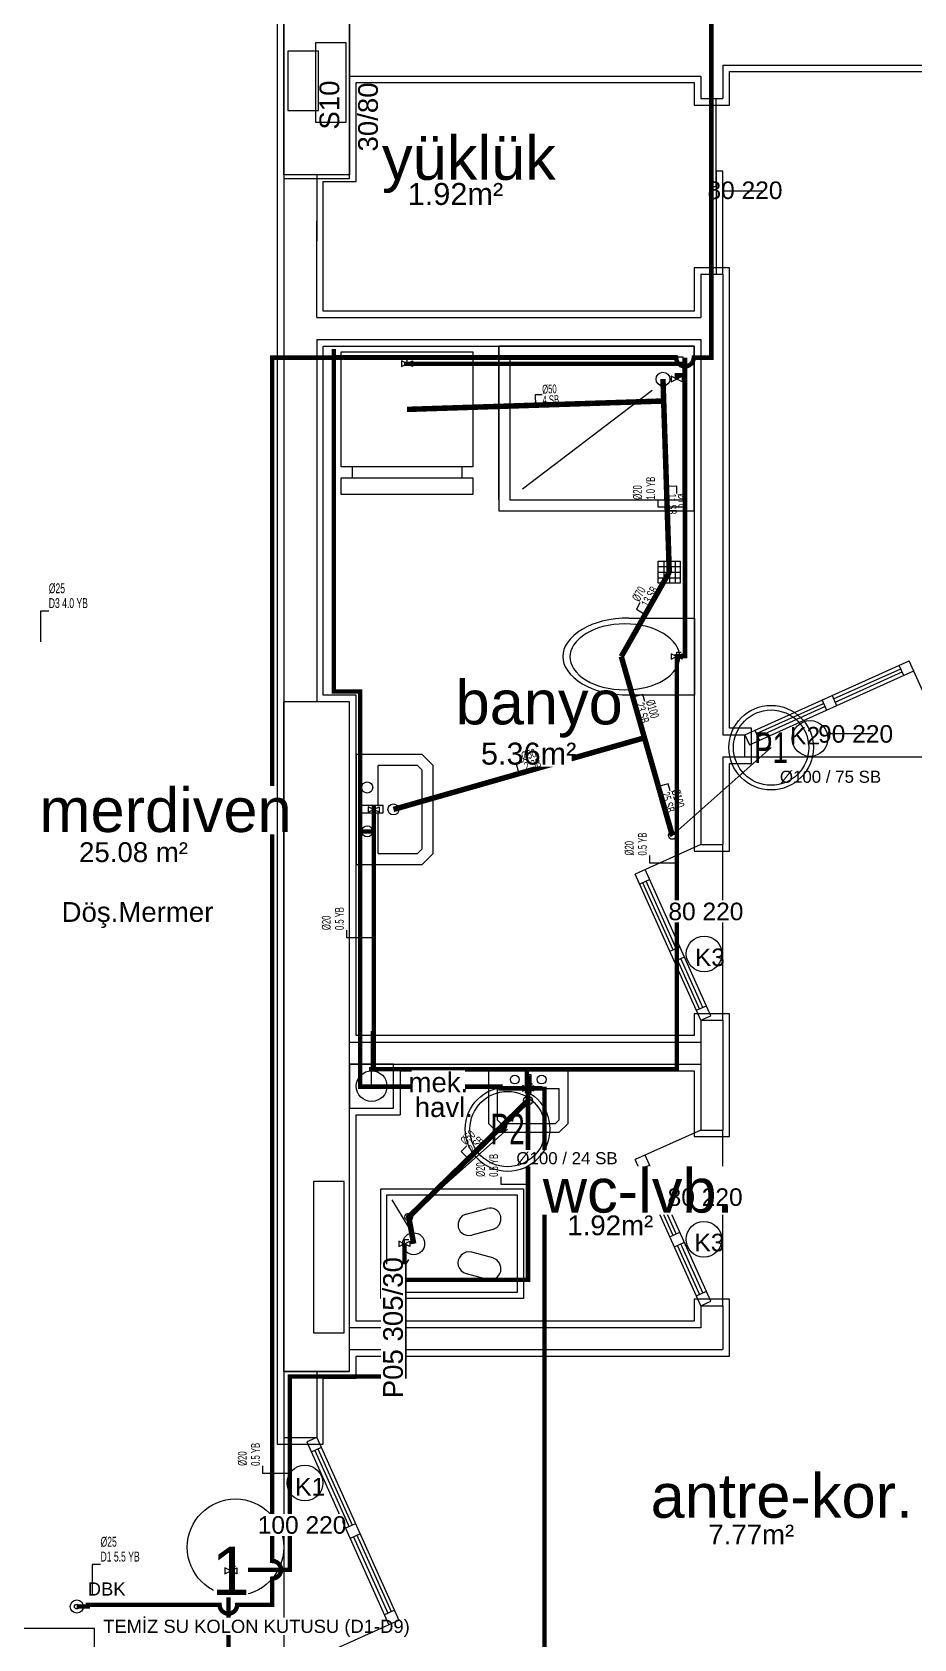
# Model space of a CAD drawing. Header units: centimetres. Extents: x -13133 to 30552, y -2 to 4552.
# Drawn here: x 8716 to 9117, y 1013 to 1744 of the extents above; entities that cross this region are included whole.
import ezdxf
from ezdxf.enums import TextEntityAlignment as Align

# ---------------------------------------------------------------- set-up
doc = ezdxf.new("R2010")
doc.units = ezdxf.units.CM
for name, pattern in [('BASMA HATTI', [31, 25, -6]), ('DASHED', [18, 12, -6]), ('PISSU HATTI', [26, 20, -6])]:
    doc.linetypes.add(name, pattern=pattern)
for name, color, linetype in [('MTY-PISSU-CAP', 211, 'CONTINUOUS'), ('MTY-PISSU-KOLON', 211, 'DASHED'), ('MTY-TEMIZSU-CAP', 101, 'CONTINUOUS'), ('MTY-VANA', 1, 'CONTINUOUS'), ('MTY-YUK-BIRIMI', 7, 'CONTINUOUS'), ('ROTAS-MIMARI', 8, 'CONTINUOUS'), ('ROTAS-MIMARI-KOLON', 8, 'CONTINUOUS'), ('ROTAS-MIMARI-YAZI', 8, 'CONTINUOUS'), ('ROTAS-PISSU-BORU-TAVANDAN', 6, 'PISSU HATTI'), ('ROTAS-PISSU-CAP', 211, 'CONTINUOUS'), ('ROTAS-PISSU-KOLONNO', 211, 'CONTINUOUS'), ('ROTAS-SICAKSU-BORU', 1, 'BASMA HATTI'), ('ROTAS-SOGUKSU-BORU', 5, 'CONTINUOUS'), ('ROTAS-TEFRIS', 15, 'CONTINUOUS'), ('ROTAS-TEMIZSU-CAP', 101, 'CONTINUOUS'), ('ROTAS-VANA', 1, 'CONTINUOUS')]:
    doc.layers.add(name, color=color, linetype=linetype)
doc.styles.add('ANOTATIVO', font='arial.ttf')
doc.styles.add('MTY_CAP', font='wturkce.SHX', dxfattribs={"width": 0.65, "height": 20})
doc.styles.add('MTYCAPLT', font='arial.ttf', dxfattribs={"width": 0.65, "height": 1})
doc.styles.add('ROTAS', font='arial.ttf')

# ---------------------------------------------------------------- blocks, each defined once
blk = doc.blocks.new('MTY-PIS SU CAP SB')
at = {"layer": 'MTY-PISSU-CAP'}
for p, q in [((0.83, 1.17), (0, 1.17)), ((0, 1.17), (0, 0))]:
    blk.add_line(p, q, dxfattribs=at)
at = {"layer": 'MTY-PISSU-CAP', "style": 'MTY_CAP', "width": 0.65}
blk.add_attdef('PSCP_001', (0.83, 1.29), '', height=1, dxfattribs=at)
at = {"layer": 'MTY-YUK-BIRIMI', "color": 211, "style": 'MTY_CAP', "width": 0.65}
blk.add_attdef('PS_001', (0.83, 0.07), '', height=1, dxfattribs=at)
blk = doc.blocks.new('MTY-PIS SU KOLON')
at = {"layer": 'MTY-PISSU-KOLON', "linetype": 'Continuous', "lineweight": -3}
blk.add_hatch(color=256, dxfattribs=at).paths.add_polyline_path([(-2.7, -0.1, 0.848135), (0, -0.1, -0.848135), (2.7, -0.1, 0.414214), (0, 2.6, 0.414214)])
blk.add_circle((0, 0), 3.5, dxfattribs=at)
blk = doc.blocks.new('MTY-KOLON NO PIS SU')
at = {"color": 6, "linetype": 'Continuous', "ltscale": 100}
blk.add_circle((0, 0), 27.5, dxfattribs=at)
at = {"color": 7, "linetype": 'Continuous', "ltscale": 100}
blk.add_circle((0, 0), 24.5, dxfattribs=at)
at = {"style": 'ANOTATIVO', "width": 0.65}
blk.add_attdef('K', text='', height=20, dxfattribs=at).set_placement((0, 0), align=Align.MIDDLE_CENTER)
blk = doc.blocks.new('MTY-KURESEL VANA')
at = {"layer": 'MTY-VANA'}
for p, q in [((0, 0), (0, 8)), ((0, 8), (8, 8))]:
    blk.add_line(p, q, dxfattribs=at)
blk.add_lwpolyline([(-10, 5), (-10, -5), (10, 5), (10, -5), (-10, 5)], dxfattribs=at)
at = {"layer": 'MTY-VANA', "style": 'MTYCAPLT', "width": 0.65}
blk.add_attdef('CAP', text='', height=10, dxfattribs=at).set_placement((-1.1, 0), align=Align.CENTER)
blk = doc.blocks.new('MTY-TEMIZ SU CAP MB')
at = {"layer": 'MTY-TEMIZSU-CAP'}
for p, q in [((0.83, 3.1), (0, 3.1)), ((0, 3.1), (0, 0))]:
    blk.add_line(p, q, dxfattribs=at)
at = {"layer": 'MTY-TEMIZSU-CAP', "style": 'MTY_CAP', "width": 0.65}
for tag, p in [('SOCP_001', (0.83, 4.92)), ('SCCP_001', (0.83, 1.92))]:
    blk.add_attdef(tag, p, '', height=1, dxfattribs=at)
at = {"layer": 'MTY-YUK-BIRIMI', "color": 101, "style": 'MTY_CAP', "width": 0.65}
for tag, p in [('SO_001', (0.83, 3.42)), ('SC_001', (0.83, 0.42))]:
    blk.add_attdef(tag, p, '', height=1, dxfattribs=at)

msp = doc.modelspace()

# ---------------------------------------------------------------- linework, layer by layer
at = {"layer": 'ROTAS-MIMARI'}
for p, q in [((8827.24, 1762.24), (8827.24, 1679.24)), ((9030.24, 1729.24), (9150.24, 1729.24)), ((9030.24, 1729.24), (9030.24, 1713.95)), ((8860.24, 1724.24), (9020.24, 1724.24)), ((8863.24, 1676.24), (8863.24, 1721.24)), ((8863.24, 1721.24), (9017.24, 1721.24)), ((9017.24, 1721.24), (9017.24, 1710.95)), ((9020.24, 1724.24), (9020.24, 1713.95)), ((9033.24, 1710.95), (9033.24, 1726.24)), ((9033.24, 1726.24), (9147.24, 1726.24)), ((9020.24, 1713.95), (9030.24, 1713.95)), ((9024.24, 1713.95), (9024.24, 1673.95)), ((9027.24, 1673.95), (9027.24, 1713.95)), ((9017.24, 1710.95), (9033.24, 1710.95)), ((8827.24, 1679.24), (8827.24, 1439.24)), ((8830.24, 1679.24), (8830.24, 1439.24)), ((8845.24, 1679.24), (8845.24, 1649.24)), ((8848.24, 1617.24), (8848.24, 1676.24)), ((8848.24, 1676.24), (8863.24, 1676.24)), ((9027.24, 1680.92), (9027.24, 1633.95)), ((9030.24, 1680.92), (9027.24, 1680.92)), ((9030.24, 1633.95), (9030.24, 1680.92)), ((9024.24, 1673.95), (9027.24, 1673.95)), ((9030.24, 1671.94), (9048.35, 1671.94)), ((8845.24, 1614.24), (8845.24, 1658.24)), ((9033.24, 1636.95), (9017.24, 1636.95)), ((9017.24, 1636.95), (9017.24, 1617.24)), ((9020.24, 1633.95), (9020.24, 1614.24)), ((9020.24, 1633.95), (9030.24, 1633.95)), ((9027.24, 1633.95), (9030.24, 1633.95)), ((9030.24, 1633.95), (9030.24, 1424.24)), ((9033.24, 1427.24), (9033.24, 1636.95)), ((9017.24, 1617.24), (8848.24, 1617.24)), ((8845.24, 1614.24), (9020.24, 1614.24)), ((8845.24, 1604.24), (9020.24, 1604.24)), ((8845.24, 1604.24), (8845.24, 1439.24)), ((9020.24, 1604.24), (9020.24, 1374.24)), ((8848.24, 1442.24), (8848.24, 1601.24)), ((8848.24, 1601.24), (9017.24, 1601.24)), ((8928.24, 1531.24), (8928.24, 1601.24)), ((9017.24, 1601.24), (9017.24, 1371.24)), ((9000.85, 1493.29), (9000.85, 1503.29)), ((9000.85, 1503.29), (9010.85, 1503.29)), ((9000.85, 1500.82), (9010.85, 1500.82)), ((9003.31, 1503.29), (9003.31, 1493.29)), ((9005.93, 1503.29), (9005.93, 1493.29)), ((9008.55, 1503.29), (9008.55, 1493.29)), ((9010.85, 1503.29), (9010.85, 1493.29)), ((9000.85, 1498.29), (9010.85, 1498.29)), ((9000.85, 1495.76), (9010.85, 1495.76)), ((9010.85, 1493.29), (9000.85, 1493.29)), ((8987.37, 1477.38), (9017.29, 1477.38)), ((9017.29, 1477.38), (9017.29, 1442.34)), ((9040.31, 1424.24), (9115.2, 1457.88)), ((9130.31, 1424.24), (9115.2, 1457.88)), ((9042.36, 1419.68), (9117.25, 1453.32)), ((9080.7, 1440.6), (9111.3, 1454.35)), ((9081.35, 1439.16), (9111.95, 1452.91)), ((9112.68, 1451.27), (9110.64, 1455.83)), ((8863.24, 1442.24), (8848.24, 1442.24)), ((8863.24, 1287.24), (8863.24, 1442.24)), ((8987.37, 1442.38), (9017.25, 1442.38)), ((9080.04, 1442.08), (9082.09, 1437.52)), ((8827.24, 1439.24), (8827.24, 1414.24)), ((9045.54, 1424.8), (9076.14, 1438.55)), ((9046.19, 1423.36), (9076.79, 1437.11)), ((9075.48, 1440.03), (9077.52, 1435.47)), ((9043.31, 1427.24), (9033.24, 1427.24)), ((9043.31, 1411.24), (9043.31, 1427.24)), ((9030.24, 1424.24), (9040.31, 1424.24)), ((9040.31, 1414.24), (9040.31, 1424.24)), ((9040.31, 1424.24), (9042.36, 1419.68)), ((9044.88, 1426.29), (9046.92, 1421.72)), ((9079.32, 1424.78), (9098.64, 1424.78)), ((8827.24, 1414.24), (8827.24, 1209.24)), ((9030.24, 1414.24), (9030.24, 1374.24)), ((9030.24, 1414.24), (9040.31, 1414.24)), ((9040.31, 1414.24), (9130.31, 1414.24)), ((9033.24, 1371.24), (9033.24, 1411.24)), ((9033.24, 1411.24), (9043.31, 1411.24)), ((9020.24, 1374.24), (8990.33, 1360.8)), ((9017.24, 1371.24), (9033.24, 1371.24)), ((9020.24, 1374.24), (9030.24, 1374.24)), ((9030.24, 1294.24), (9030.24, 1374.24)), ((9024.8, 1296.29), (8994.89, 1362.85)), ((9020.24, 1294.24), (8990.33, 1360.8)), ((8996.94, 1358.29), (8992.38, 1356.24)), ((9007.62, 1326.3), (8993.87, 1356.9)), ((9009.06, 1326.95), (8995.31, 1357.55)), ((9012.13, 1343.96), (9030.24, 1343.96)), ((9006.13, 1325.64), (9010.69, 1327.69)), ((9008.18, 1321.08), (9012.74, 1323.13)), ((9019.68, 1299.46), (9009.67, 1321.74)), ((9021.12, 1300.11), (9011.11, 1322.39)), ((9033.24, 1297.24), (9017.24, 1297.24)), ((9017.24, 1297.24), (9017.24, 1287.24)), ((9018.19, 1298.8), (9022.75, 1300.85)), ((9020.24, 1294.24), (9024.8, 1296.29)), ((9033.24, 1241.24), (9033.24, 1297.24)), ((8870.24, 1264.24), (8870.24, 1289.24)), ((9020.24, 1294.24), (9020.24, 1244.24)), ((9020.24, 1294.24), (9030.24, 1294.24)), ((9030.24, 1294.24), (9030.24, 1244.24)), ((8860.24, 1284.24), (9020.24, 1284.24)), ((9017.24, 1287.24), (8863.24, 1287.24)), ((8860.24, 1274.24), (9020.24, 1274.24)), ((8880.24, 1274.24), (8860.24, 1274.24)), ((8860.24, 1274.24), (8860.24, 1254.24)), ((8880.24, 1254.24), (8880.24, 1274.24)), ((8883.24, 1271.24), (9017.24, 1271.24)), ((8883.24, 1271.24), (8883.24, 1251.24)), ((8959.73, 1271.24), (8923.47, 1271.24)), ((8923.47, 1271.24), (8923.47, 1247.24)), ((8940.26, 1269.41), (8940.26, 1261.41)), ((8942.94, 1269.41), (8940.26, 1269.41)), ((8942.94, 1261.41), (8942.94, 1269.41)), ((8959.73, 1247.24), (8959.73, 1271.24)), ((9017.24, 1271.24), (9017.24, 1241.24)), ((8890.24, 1264.24), (8870.24, 1264.24)), ((8927.47, 1263.24), (8940.26, 1263.24)), ((8927.47, 1263.24), (8927.47, 1248.89)), ((8940.26, 1261.41), (8942.94, 1261.41)), ((8942.94, 1263.24), (8955.73, 1263.24)), ((8955.73, 1248.89), (8955.73, 1263.24)), ((8860.24, 1254.24), (8880.24, 1254.24)), ((8863.24, 1212.24), (8863.24, 1251.24)), ((8863.24, 1251.24), (8883.24, 1251.24)), ((8923.47, 1247.24), (8927.47, 1243.24)), ((8927.47, 1248.89), (8929.13, 1247.24)), ((8929.13, 1247.24), (8954.07, 1247.24)), ((8954.07, 1247.24), (8955.73, 1248.89)), ((8955.73, 1243.24), (8959.73, 1247.24)), ((9020.24, 1244.24), (8990.33, 1230.8)), ((9020.24, 1244.24), (9030.24, 1244.24)), ((9030.24, 1164.24), (9030.24, 1244.24)), ((8927.47, 1243.24), (8955.73, 1243.24)), ((9017.24, 1241.24), (9033.24, 1241.24)), ((9020.24, 1164.24), (8990.33, 1230.8)), ((9024.8, 1166.29), (8994.89, 1232.85)), ((8996.94, 1228.29), (8992.38, 1226.24)), ((9007.62, 1196.3), (8993.87, 1226.9)), ((9009.06, 1196.95), (8995.31, 1227.55)), ((8874.39, 1167.46), (8874.39, 1217.46)), ((8874.39, 1217.46), (8939.39, 1217.46)), ((8877.18, 1170.24), (8877.18, 1214.68)), ((8877.18, 1214.68), (8936.61, 1214.68)), ((8936.61, 1214.68), (8936.61, 1170.24)), ((8939.39, 1217.46), (8939.39, 1167.46)), ((8827.24, 1209.24), (8827.24, 1134.24)), ((8863.24, 1157.26), (8863.24, 1212.24)), ((8879.39, 1212.46), (8887.17, 1199.71)), ((8913.27, 1205.99), (8922.93, 1208.58)), ((9011.74, 1214.02), (9029.85, 1214.02)), ((8925.52, 1198.92), (8915.86, 1196.34)), ((9006.13, 1195.64), (9010.69, 1197.69)), ((9008.18, 1191.08), (9012.74, 1193.13)), ((8925.52, 1185.99), (8915.86, 1188.58)), ((9019.68, 1169.46), (9009.67, 1191.74)), ((9021.12, 1170.11), (9011.11, 1192.39)), ((8879.39, 1172.46), (8887.17, 1185.28)), ((8913.27, 1178.92), (8922.93, 1176.34)), ((9018.19, 1168.8), (9022.75, 1170.85)), ((8939.39, 1167.46), (8874.39, 1167.46)), ((8936.61, 1170.24), (8877.18, 1170.24)), ((9033.24, 1167.24), (9017.24, 1167.24)), ((9017.24, 1167.24), (9017.24, 1157.24)), ((9020.24, 1164.24), (9024.8, 1166.29)), ((9020.24, 1164.24), (9020.24, 1154.24)), ((9020.24, 1164.24), (9030.24, 1164.24)), ((9030.24, 1164.24), (9030.24, 1144.24)), ((9033.24, 1141.24), (9033.24, 1167.24)), ((9017.24, 1157.26), (8863.24, 1157.26)), ((8860.24, 1154.26), (9020.24, 1154.26)), ((8860.24, 1144.26), (9030.24, 1144.26)), ((8827.24, 1134.24), (8827.24, 1101.24)), ((8830.24, 1134.24), (8830.24, 1104.24)), ((8845.24, 1134.24), (8845.24, 1104.24)), ((8863.24, 1141.26), (9033.24, 1141.26)), ((8863.24, 1131.24), (8863.24, 1141.26)), ((8848.24, 1101.24), (8848.24, 1131.24)), ((8848.24, 1131.24), (8863.24, 1131.24)), ((8827.24, 1101.24), (8848.24, 1101.24)), ((8830.24, 1104.24), (8845.24, 1104.24)), ((8830.24, 1104.24), (8830.24, 1004.24)), ((8845.24, 1104.24), (8840.68, 1102.19)), ((8840.68, 1102.19), (8878.07, 1018.99)), ((8847.29, 1099.68), (8842.73, 1097.63)), ((8844.37, 1098.36), (8859.98, 1063.6)), ((8845.24, 1104.24), (8882.63, 1021.03)), ((8845.81, 1099.01), (8861.42, 1064.25)), ((8853.36, 1064.35), (8830.24, 1064.35)), ((8862.91, 1064.92), (8858.35, 1062.87)), ((8864.96, 1060.35), (8860.4, 1058.31)), ((8862.03, 1059.04), (8877.65, 1024.28)), ((8863.47, 1059.69), (8879.09, 1024.93)), ((8876.02, 1023.55), (8880.58, 1025.6)), ((8845.24, 1004.24), (8882.63, 1021.03))]:
    msp.add_line(p, q, dxfattribs=at)
for points in [[(8830.24, 1679.24), (8830.24, 1759.24)], [(8860.24, 1759.24), (8860.24, 1679.24)], [(8860.24, 1679.24), (8830.24, 1679.24)], [(8856.4, 1598.61), (8916.4, 1598.61), (8916.4, 1546.26), (8856.4, 1546.26), (8856.4, 1598.61)], [(9017.24, 1601.24), (8928.24, 1601.24), (8928.24, 1526.24), (9017.24, 1526.24), (9017.24, 1601.24)], [(9012.24, 1596.24), (8933.24, 1596.24), (8933.24, 1531.24), (9012.24, 1531.24), (9012.24, 1596.24)], [(8938.98, 1536.24), (8997.98, 1581.24)], [(8861.4, 1546.26), (8861.4, 1541.26)], [(8911.4, 1546.26), (8911.4, 1541.26)], [(8856.4, 1541.26), (8916.4, 1541.26), (8916.4, 1533.61), (8856.4, 1533.61), (8856.4, 1541.26)], [(8966.15, 1472.26), (8964.2, 1470.98), (8962.4, 1469.5), (8960.77, 1467.84), (8959.32, 1466.01)], [(8975.33, 1475.95), (8972.94, 1475.28), (8970.6, 1474.44), (8968.34, 1473.43), (8966.15, 1472.26)], [(8975.59, 1473.49), (8973.59, 1472.92), (8971.64, 1472.19), (8969.75, 1471.33), (8967.93, 1470.33)], [(8987.37, 1477.38), (8984.33, 1477.29), (8981.3, 1477.02), (8978.3, 1476.58), (8975.33, 1475.95)], [(8985.61, 1474.72), (8983.08, 1474.64), (8980.56, 1474.41), (8978.06, 1474.03), (8975.59, 1473.49)], [(8995.62, 1473.49), (8993.15, 1474.03), (8990.65, 1474.41), (8988.14, 1474.64), (8985.61, 1474.72)], [(9003.28, 1470.33), (9001.46, 1471.33), (8999.57, 1472.19), (8997.62, 1472.92), (8995.62, 1473.49)], [(8959.32, 1466.01), (8958.48, 1464.61), (8957.87, 1463.1), (8957.49, 1461.52), (8957.37, 1459.88)], [(8962.25, 1465), (8961.54, 1463.79), (8961.03, 1462.49), (8960.71, 1461.12), (8960.61, 1459.72)], [(8967.93, 1470.33), (8966.3, 1469.23), (8964.81, 1467.97), (8963.45, 1466.55), (8962.25, 1465)], [(9008.96, 1465), (9007.76, 1466.55), (9006.41, 1467.97), (9004.91, 1469.23), (9003.28, 1470.33)], [(9010.61, 1459.72), (9010.5, 1461.12), (9010.19, 1462.49), (9009.67, 1463.79), (9008.96, 1465)], [(8957.37, 1459.88), (8957.49, 1458.25), (8957.87, 1456.67), (8958.48, 1455.16), (8959.32, 1453.76)], [(8960.61, 1459.72), (8960.71, 1458.32), (8961.03, 1456.95), (8961.54, 1455.65), (8962.25, 1454.44)], [(9008.96, 1454.44), (9009.67, 1455.65), (9010.19, 1456.95), (9010.5, 1458.32), (9010.61, 1459.72)], [(8959.32, 1453.76), (8960.77, 1451.93), (8962.4, 1450.27), (8964.2, 1448.79), (8966.15, 1447.51)], [(8962.25, 1454.44), (8963.45, 1452.88), (8964.81, 1451.47), (8966.3, 1450.21), (8967.93, 1449.11)], [(8967.93, 1449.11), (8969.75, 1448.11), (8971.64, 1447.24), (8973.59, 1446.52), (8975.59, 1445.95)], [(8995.62, 1445.95), (8997.62, 1446.52), (8999.57, 1447.24), (9001.46, 1448.11), (9003.28, 1449.11)], [(9003.28, 1449.11), (9004.91, 1450.21), (9006.41, 1451.47), (9007.76, 1452.88), (9008.96, 1454.44)], [(8966.15, 1447.51), (8968.34, 1446.34), (8970.6, 1445.33), (8972.94, 1444.49), (8975.33, 1443.82)], [(8975.33, 1443.82), (8978.3, 1443.19), (8981.3, 1442.74), (8984.33, 1442.47), (8987.37, 1442.38)], [(8975.59, 1445.95), (8978.06, 1445.41), (8980.56, 1445.03), (8983.08, 1444.8), (8985.61, 1444.72)], [(8985.61, 1444.72), (8988.14, 1444.8), (8990.65, 1445.03), (8993.15, 1445.41), (8995.62, 1445.95)], [(8860.24, 1439.24), (8830.24, 1439.24)], [(8830.24, 1134.24), (8830.24, 1439.24)], [(8860.24, 1134.24), (8860.24, 1439.24)], [(8863.24, 1415.25), (8863.24, 1365.25), (8893.24, 1365.25), (8898.24, 1370.25), (8898.24, 1410.25), (8893.24, 1415.25), (8863.24, 1415.25)], [(8873.24, 1370.25), (8891.17, 1370.25), (8893.24, 1372.32), (8893.24, 1408.18), (8891.17, 1410.25), (8873.24, 1410.25)], [(8873.24, 1392.05), (8873.24, 1410.25)], [(8865.52, 1388.7), (8875.52, 1388.7), (8875.52, 1392.05), (8865.52, 1392.05), (8865.52, 1388.7)], [(8873.24, 1370.25), (8873.24, 1388.7)], [(8929.05, 1205.05), (8928.71, 1205.97), (8928.19, 1206.8), (8927.52, 1207.51), (8926.72, 1208.08), (8925.83, 1208.49), (8924.88, 1208.71), (8923.9, 1208.74), (8922.93, 1208.58)], [(8913.27, 1205.99), (8911.49, 1205.11), (8910.23, 1203.67), (8909.61, 1201.85), (8909.73, 1199.87), (8910.62, 1198.09), (8912.06, 1196.83), (8913.88, 1196.21), (8915.86, 1196.34)], [(8925.52, 1198.92), (8927.3, 1199.81), (8928.55, 1201.25), (8929.18, 1203.07), (8929.05, 1205.05)], [(8915.86, 1188.58), (8914.55, 1188.75), (8913.27, 1188.58), (8912.07, 1188.09), (8911.03, 1187.29), (8910.23, 1186.24), (8909.73, 1185.05), (8909.56, 1183.76), (8909.73, 1182.46), (8910.24, 1181.24), (8911.03, 1180.22), (8912.05, 1179.43), (8913.27, 1178.92)], [(8929.05, 1179.87), (8929.18, 1181.85), (8928.55, 1183.67), (8927.3, 1185.11), (8925.52, 1185.99)], [(8922.93, 1176.34), (8923.9, 1176.18), (8924.88, 1176.21), (8925.83, 1176.43), (8926.72, 1176.83), (8927.52, 1177.41), (8928.19, 1178.12), (8928.71, 1178.95), (8929.05, 1179.87)], [(8860.24, 1134.24), (8830.24, 1134.24)]]:
    msp.add_lwpolyline(points, dxfattribs=at)
for centre, radius in [((9002.98, 1586.24), 3.16), ((9070.01, 1422.56), 8.14), ((8868.24, 1400.25), 2.52), ((8880.2, 1390.25), 2.52), ((8868.24, 1380.25), 2.52), ((9021.74, 1324.47), 8.14), ((8870.24, 1264.24), 7), ((8935.47, 1267.24), 2.02), ((8947.73, 1267.24), 2.02), ((8941.5, 1257.67), 2.02), ((9021.63, 1194.48), 8.14), ((8889.39, 1192.46), 5), ((8839.85, 1083.5), 8.14), ((8808.24, 1054.24), 22)]:
    msp.add_circle(centre, radius, dxfattribs=at)
at = {"layer": 'ROTAS-MIMARI-KOLON'}
for points in [[(8860.24, 1757.58), (8830.24, 1757.58), (8830.24, 1677.58), (8860.24, 1677.58), (8860.24, 1757.58)], [(8846.06, 1708.62), (8846.06, 1735.64), (8832.1, 1735.64), (8832.1, 1708.62), (8846.06, 1708.62)], [(8858.72, 1703.21), (8858.72, 1739.33), (8844.75, 1739.33), (8844.75, 1703.21), (8858.72, 1703.21)], [(8860.24, 1439.24), (8830.24, 1439.24), (8830.24, 1134.24), (8860.24, 1134.24), (8860.24, 1439.24)], [(8857.73, 1151.91), (8857.73, 1220.88), (8843.76, 1220.88), (8843.76, 1151.91), (8857.73, 1151.91)]]:
    msp.add_lwpolyline(points, dxfattribs=at)
at = {"layer": 'ROTAS-PISSU-BORU-TAVANDAN', "const_width": 2.5}
for points in [[(9002.98, 1586.24), (9003.3, 1576.25)], [(8886.4, 1572.43), (9003.3, 1576.25)], [(9003.3, 1576.25), (9005.85, 1498.29)], [(9005.85, 1498.29), (8983.99, 1459.88)], [(8983.99, 1459.88), (8994.55, 1422.88)], [(8880.2, 1390.25), (8994.55, 1422.88)], [(8994.55, 1422.88), (9007.24, 1378.39)], [(8941.5, 1257.67), (8887.18, 1204.68)], [(8889.39, 1192.46), (8887.18, 1204.68)]]:
    msp.add_lwpolyline(points, dxfattribs=at)
at = {"layer": 'ROTAS-PISSU-KOLONNO'}
for p, q in [((9007.24, 1378.39), (9052.24, 1418.39)), ((8887.18, 1204.68), (8932.18, 1244.68))]:
    msp.add_line(p, q, dxfattribs=at)
at = {"layer": 'ROTAS-SICAKSU-BORU', "const_width": 2}
for points in [[(9009.24, 1596.24), (8853, 1596.24), (8853, 1600), (8853, 1444), (8865, 1444), (8865, 1380)], [(8871.24, 1380.25), (8865, 1380.25), (8865, 1264), (8929, 1264), (8929, 1263.24), (8931.45, 1263.24)], [(8931.5, 1263.24), (8949, 1263.24), (8949, 1264), (8949, 952), (8781, 952), (8781, 716)]]:
    msp.add_lwpolyline(points, dxfattribs=at)
at = {"layer": 'ROTAS-SOGUKSU-BORU', "const_width": 2}
for points in [[(9025, 1748), (9025, 1596), (9017, 1596), (9016.86, 1594.96), (9016.46, 1594), (9015.82, 1593.17), (9015, 1592.54), (9014.03, 1592.14), (9013, 1592), (9011.96, 1592.14), (9011, 1592.54), (9010.17, 1593.17), (9009.53, 1594), (9009.13, 1594.96), (9009, 1596), (8825, 1596), (8825, 1048), (8826.04, 1047.86), (8827, 1047.46), (8827.83, 1046.82), (8828.46, 1046), (8828.86, 1045.03), (8829, 1044), (8828.86, 1042.96), (8828.46, 1042), (8827.83, 1041.17), (8827, 1040.53), (8826.04, 1040.13), (8825, 1040), (8825, 1028), (8809, 1028), (8808.86, 1026.96), (8808.46, 1026), (8807.82, 1025.17), (8807, 1024.54), (8806.03, 1024.14), (8805, 1024), (8803.96, 1024.14), (8803, 1024.54), (8802.17, 1025.17), (8801.53, 1026), (8801.13, 1026.96), (8801, 1028), (8741, 1028), (8741, 1027.24), (8735.93, 1027.24)], [(8886.4, 1593.24), (8885, 1593.24), (9013, 1593.24), (9013, 1596), (9013, 1460), (9009.24, 1460), (9009.24, 1459.88)], [(9009.24, 1586.24), (9009.24, 1588), (9012.95, 1588)], [(9009.24, 1459.88), (9009.24, 1272), (8941, 1272)], [(8871.24, 1390.25), (8871.24, 1392), (8871.24, 1272), (8869, 1272), (8941, 1272), (8941, 1268), (8941.5, 1268), (8941.5, 1263.24)], [(8941.5, 1263.24), (8941.5, 1176), (8885.18, 1176)], [(8885.18, 1192.46), (8885.18, 1132), (8833, 1132), (8833, 1044), (8809, 1044), (8809, 1043.52), (8806.08, 1043.52)], [(8679.93, 1009.24), (8679.93, 1000), (8805, 1000), (8805, 1040), (8806.08, 1040), (8806.08, 1043.52)]]:
    msp.add_lwpolyline(points, dxfattribs=at)
at = {"layer": 'ROTAS-SOGUKSU-BORU'}
for radius in [3, 1.05]:
    msp.add_circle((8735.93, 1027.24), radius, dxfattribs=at)
at = {"layer": 'ROTAS-VANA'}
msp.add_lwpolyline([(8671.93, 1001.24), (8743.93, 1001.24), (8743.93, 1017.24), (8671.93, 1017.24)], close=True, dxfattribs=at)

# ---------------------------------------------------------------- block references
at = {"layer": 'ROTAS-PISSU-KOLONNO'}
ref = msp.add_blockref('MTY-KOLON NO PIS SU', (9052.24, 1418.39), dxfattribs=dict(at, xscale=0.7, yscale=0.7))
ref.add_attrib('K', 'P1', dxfattribs={"height": 14, "style": 'ANOTATIVO', "width": 0.65}).set_placement((9052.24, 1418.39), align=Align.MIDDLE_CENTER)
at = {"layer": 'ROTAS-TEFRIS'}
for name, p, xscale, yscale in [('MTY-KURESEL VANA', (8886.4, 1593.24), 0.25, 0.25), ('MTY-KURESEL VANA', (9009.24, 1586.24), 0.25, 0.25), ('MTY-KURESEL VANA', (9009.24, 1459.88), 0.25, 0.25), ('MTY-KURESEL VANA', (8871.24, 1390.25), 0.25, 0.25), ('MTY-PIS SU KOLON', (9007.24, 1378.39), 0.5, 0.5), ('MTY-KURESEL VANA', (8941.5, 1263.24), 0.25, 0.25), ('MTY-PIS SU KOLON', (8887.18, 1204.68), 0.5, 0.5), ('MTY-KURESEL VANA', (8885.18, 1192.46), 0.25, 0.25)]:
    msp.add_blockref(name, p, dxfattribs=dict(at, xscale=xscale, yscale=yscale))
ref = msp.add_blockref('MTY-PIS SU CAP SB', (8944.85, 1574.34), dxfattribs=dict(at, xscale=4, yscale=4, rotation=1.8692510568114928))
ref.add_attrib('PSCP_001', 'Ø50', (8948.02, 1579.61), dxfattribs={"height": 4, "rotation": 1.86925, "style": 'MTY_CAP', "width": 0.65})
ref.add_attrib('PS_001', '4 SB', (8948.18, 1574.71), dxfattribs={"color": 211, "height": 4, "rotation": 1.86925, "style": 'MTY_CAP', "width": 0.65})
ref = msp.add_blockref('MTY-TEMIZ SU CAP MB', (9013, 1528), dxfattribs=dict(at, xscale=4, yscale=4, rotation=90))
ref.add_attrib('SO_001', '1.0 YB', (8999.33, 1531.33), dxfattribs={"color": 101, "height": 4, "rotation": 90, "style": 'MTY_CAP', "width": 0.65})
ref.add_attrib('SOCP_001', 'Ø20', (8993.33, 1531.33), dxfattribs={"height": 4, "rotation": 90, "style": 'MTY_CAP', "width": 0.65})
ref = msp.add_blockref('MTY-PIS SU CAP SB', (9004.57, 1537.27), dxfattribs=dict(at, xscale=4, yscale=4, rotation=-88.13074894319237))
ref.add_attrib('PSCP_001', 'Ø70', (9009.84, 1534.11), dxfattribs={"height": 4, "rotation": 271.86925, "style": 'MTY_CAP', "width": 0.65})
ref.add_attrib('PS_001', '11 SB', (9004.95, 1533.95), dxfattribs={"color": 211, "height": 4, "rotation": 271.86925, "style": 'MTY_CAP', "width": 0.65})
ref = msp.add_blockref('MTY-TEMIZ SU CAP MB', (8719.43, 1466.59), dxfattribs=dict(at, xscale=4.5, yscale=4.5))
ref.add_attrib('SO_001', 'D3 4.0 YB', (8723.18, 1481.97), dxfattribs={"color": 101, "height": 4.5, "style": 'MTY_CAP', "width": 0.65})
ref.add_attrib('SOCP_001', 'Ø25', (8723.18, 1488.72), dxfattribs={"height": 4.5, "style": 'MTY_CAP', "width": 0.65})
ref = msp.add_blockref('MTY-PIS SU CAP SB', (8994.92, 1479.09), dxfattribs=dict(at, xscale=4, yscale=4, rotation=60.349801560822236))
ref.add_attrib('PSCP_001', 'Ø70', (8992.08, 1484.54), dxfattribs={"height": 4, "rotation": 60.3498, "style": 'MTY_CAP', "width": 0.65})
ref.add_attrib('PS_001', '13 SB', (8996.34, 1482.11), dxfattribs={"color": 211, "height": 4, "rotation": 60.3498, "style": 'MTY_CAP', "width": 0.65})
ref = msp.add_blockref('MTY-PIS SU CAP SB', (8989.27, 1441.38), dxfattribs=dict(at, xscale=4, yscale=4, rotation=-74.07245588688656))
ref.add_attrib('PSCP_001', 'Ø100', (8995.14, 1439.59), dxfattribs={"height": 4, "rotation": 285.92754, "style": 'MTY_CAP', "width": 0.65})
ref.add_attrib('PS_001', '23 SB', (8990.43, 1438.25), dxfattribs={"color": 211, "height": 4, "rotation": 285.92754, "style": 'MTY_CAP', "width": 0.65})
ref = msp.add_blockref('MTY-PIS SU CAP SB', (9000.89, 1400.64), dxfattribs=dict(at, xscale=4, yscale=4, rotation=-74.0724558869256))
ref.add_attrib('PSCP_001', 'Ø100', (9006.77, 1398.85), dxfattribs={"height": 4, "rotation": 285.92754, "style": 'MTY_CAP', "width": 0.65})
ref.add_attrib('PS_001', '25 SB', (9002.06, 1397.5), dxfattribs={"color": 211, "height": 4, "rotation": 285.92754, "style": 'MTY_CAP', "width": 0.65})
ref = msp.add_blockref('MTY-TEMIZ SU CAP MB', (9009.24, 1365.94), dxfattribs=dict(at, xscale=4, yscale=4, rotation=90))
ref.add_attrib('SO_001', '0.5 YB', (8995.58, 1369.28), dxfattribs={"color": 101, "height": 4, "rotation": 90, "style": 'MTY_CAP', "width": 0.65})
ref.add_attrib('SOCP_001', 'Ø20', (8989.58, 1369.28), dxfattribs={"height": 4, "rotation": 90, "style": 'MTY_CAP', "width": 0.65})
ref = msp.add_blockref('MTY-TEMIZ SU CAP MB', (8871.24, 1332), dxfattribs=dict(at, xscale=4, yscale=4, rotation=90))
ref.add_attrib('SO_001', '0.5 YB', (8857.58, 1335.33), dxfattribs={"color": 101, "height": 4, "rotation": 90, "style": 'MTY_CAP', "width": 0.65})
ref.add_attrib('SOCP_001', 'Ø20', (8851.58, 1335.33), dxfattribs={"height": 4, "rotation": 90, "style": 'MTY_CAP', "width": 0.65})
ref = msp.add_blockref('MTY-PIS SU CAP SB', (8914.34, 1231.17), dxfattribs=dict(at, xscale=4, yscale=4, rotation=44.29300464577534))
ref.add_attrib('PSCP_001', 'Ø50', (8913.12, 1237.19), dxfattribs={"height": 4, "rotation": 44.293, "style": 'MTY_CAP', "width": 0.65})
ref.add_attrib('PS_001', '2 SB', (8916.54, 1233.69), dxfattribs={"color": 211, "height": 4, "rotation": 44.293, "style": 'MTY_CAP', "width": 0.65})
ref = msp.add_blockref('MTY-TEMIZ SU CAP MB', (8833, 1088), dxfattribs=dict(at, xscale=4, yscale=4, rotation=90))
ref.add_attrib('SO_001', '0.5 YB', (8819.33, 1091.33), dxfattribs={"color": 101, "height": 4, "rotation": 90, "style": 'MTY_CAP', "width": 0.65})
ref.add_attrib('SOCP_001', 'Ø20', (8813.33, 1091.33), dxfattribs={"height": 4, "rotation": 90, "style": 'MTY_CAP', "width": 0.65})
ref = msp.add_blockref('MTY-TEMIZ SU CAP MB', (8743.01, 1032.38), dxfattribs=dict(at, xscale=4.5, yscale=4.5))
ref.add_attrib('SO_001', 'D1 5.5 YB', (8746.76, 1047.75), dxfattribs={"color": 101, "height": 4.5, "style": 'MTY_CAP', "width": 0.65})
ref.add_attrib('SOCP_001', 'Ø25', (8746.76, 1054.5), dxfattribs={"height": 4.5, "style": 'MTY_CAP', "width": 0.65})

# ---------------------------------------------------------------- texts
at = {"layer": 'ROTAS-MIMARI-YAZI', "style": 'ROTAS'}
for s, p in [('S10', (8851, 1711.01)), ('30/80', (8868.6, 1705.6))]:
    msp.add_text(s, height=9, rotation=90, dxfattribs=at).set_placement(p, align=Align.MIDDLE_CENTER)
for s, height, p in [('yüklük', 20, (8914.56, 1686.98)), ('1.92m²', 10, (8908.43, 1670.55)), ('80 220', 8, (9040.34, 1672.23)), ('K2', 8, (9067.74, 1423.83)), ('90 220', 8, (9090.73, 1424.66)), ('Döş.Mermer', 9, (8763.58, 1343.56)), ('K3', 8, (9024.36, 1322.92)), ('K3', 8, (9024.15, 1193.03)), ('K1', 8, (8842.24, 1081.82)), ('antre-kor.', 20, (9057.14, 1077.69)), ('7.77m²', 9, (9043.2, 1060.03))]:
    msp.add_text(s, height=height, dxfattribs=at).set_placement(p, align=Align.MIDDLE_CENTER)
at = {"layer": 'ROTAS-PISSU-CAP', "style": 'ROTAS'}
msp.add_text('Ø100 / 75 SB', height=5.5, dxfattribs=at).set_placement((9056.24, 1402.39))
at = {"layer": 'ROTAS-TEMIZSU-CAP', "style": 'ROTAS'}
msp.add_text('DBK', height=6, dxfattribs=at).set_placement((8740.93, 1032.24))

# ---------------------------------------------------------------- next in the draw order: wipeouts: each hides what was drawn before it
for points in [[(8961.39, 1409.67), (8922.19, 1409.67), (8922.19, 1421.67), (8961.39, 1421.67)], [(8826.97, 1378.98), (8725.77, 1378.98), (8725.77, 1400.98), (8826.97, 1400.98)], [(9038.41, 1338.8), (9006.65, 1338.8), (9006.65, 1348.8), (9038.41, 1348.8)], [(8912.83, 1260.49), (8888.51, 1260.49), (8888.51, 1271.49), (8912.83, 1271.49)], [(9036.09, 1205.67), (8947.29, 1205.67), (8947.29, 1227.67), (9036.09, 1227.67)], [(8885.49, 1183.14), (8885.49, 1125.34), (8874.49, 1125.34), (8874.49, 1183.14)], [(8856.92, 1059.41), (8820.2, 1059.41), (8820.2, 1069.41), (8856.92, 1069.41)], [(8813.9, 1031.52), (8798.26, 1031.52), (8798.26, 1055.52), (8813.9, 1055.52)], [(8856.81, 1014.24), (8746.93, 1014.24), (8746.93, 1022.24), (8856.81, 1022.24)]]:
    msp.add_wipeout(points)

# ---------------------------------------------------------------- next in the draw order: block references
at = {"layer": 'ROTAS-TEFRIS'}
ref = msp.add_blockref('MTY-PIS SU CAP SB', (8937.37, 1406.56), dxfattribs=dict(at, xscale=4, yscale=4, rotation=15.927544113097266))
ref.add_attrib('PSCP_001', 'Ø50', (8939.16, 1412.44), dxfattribs={"height": 4, "rotation": 15.92754, "style": 'MTY_CAP', "width": 0.65})
ref.add_attrib('PS_001', '2 SB', (8940.51, 1407.73), dxfattribs={"color": 211, "height": 4, "rotation": 15.92754, "style": 'MTY_CAP', "width": 0.65})
at = {"layer": 'ROTAS-VANA', "xscale": 0.27, "yscale": 0.27}
msp.add_blockref('MTY-KURESEL VANA', (8806.08, 1043.52), dxfattribs=at)

# ---------------------------------------------------------------- next in the draw order: texts
at = {"layer": 'ROTAS-MIMARI-YAZI', "style": 'ROTAS'}
for s, height, p in [('banyo', 20, (8946.58, 1438.99)), ('5.36m²', 10, (8941.79, 1415.67)), ('merdiven', 20, (8776.37, 1389.98)), ('25.08 m²', 9, (8761.78, 1370.8)), ('80 220', 8, (9022.53, 1343.8)), ('mek.', 9, (8900.67, 1265.99)), ('havl.', 9, (8903.15, 1254.68)), ('80 220', 8, (9022.19, 1213.72)), ('1.92m²', 9, (8978.98, 1200.85)), ('100 220', 8, (8838.56, 1064.41)), ('1', 22, (8806.08, 1043.52))]:
    msp.add_text(s, height=height, dxfattribs=at).set_placement(p, align=Align.MIDDLE_CENTER)
msp.add_text('P05 305/30', height=9, rotation=90, dxfattribs=at).set_placement((8879.99, 1154.24), align=Align.MIDDLE_CENTER)
at = {"layer": 'ROTAS-TEMIZSU-CAP', "style": 'ROTAS'}
msp.add_text('TEMİZ SU KOLON KUTUSU (D1-D9)', height=6, dxfattribs=at).set_placement((8747.93, 1015.24))

# ---------------------------------------------------------------- next in the draw order: wipeouts: each hides what was drawn before it
msp.add_wipeout([(8978.1, 1227.68), (8935.18, 1227.68), (8935.18, 1235.18), (8978.1, 1235.18)])

# ---------------------------------------------------------------- next in the draw order: block references
at = {"layer": 'ROTAS-PISSU-KOLONNO'}
ref = msp.add_blockref('MTY-KOLON NO PIS SU', (8932.18, 1244.68), dxfattribs=dict(at, xscale=0.7, yscale=0.7))
ref.add_attrib('K', 'P2', dxfattribs={"height": 14, "style": 'ANOTATIVO', "width": 0.65}).set_placement((8932.18, 1244.68), align=Align.MIDDLE_CENTER)
at = {"layer": 'ROTAS-TEFRIS'}
ref = msp.add_blockref('MTY-TEMIZ SU CAP MB', (8941.5, 1219.62), dxfattribs=dict(at, xscale=4, yscale=4, rotation=90))
ref.add_attrib('SO_001', '0.5 YB', (8927.83, 1222.95), dxfattribs={"color": 101, "height": 4, "rotation": 90, "style": 'MTY_CAP', "width": 0.65})
ref.add_attrib('SOCP_001', 'Ø20', (8921.83, 1222.95), dxfattribs={"height": 4, "rotation": 90, "style": 'MTY_CAP', "width": 0.65})

# ---------------------------------------------------------------- next in the draw order: texts
at = {"layer": 'ROTAS-MIMARI-YAZI', "style": 'ROTAS'}
msp.add_text('wc-lvb.', height=20, dxfattribs=at).set_placement((8991.69, 1216.67), align=Align.MIDDLE_CENTER)
at = {"layer": 'ROTAS-PISSU-CAP', "style": 'ROTAS'}
msp.add_text('Ø100 / 24 SB', height=5.5, dxfattribs=at).set_placement((8936.18, 1228.68))

doc.saveas('drawing.dxf')
